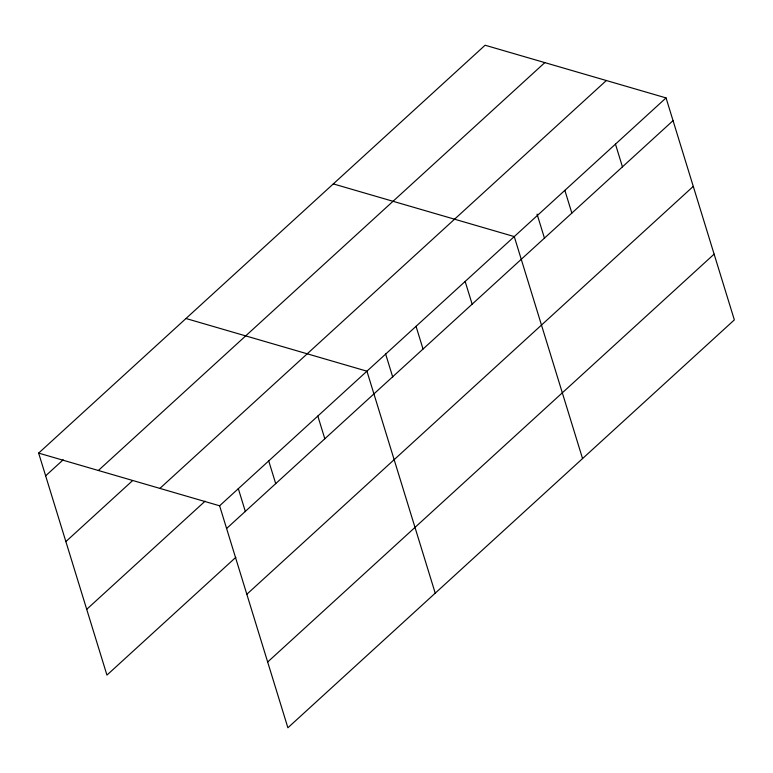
<?xml version="1.0" encoding="UTF-8"?>
<svg xmlns="http://www.w3.org/2000/svg" width="773" height="773" viewBox="0 0 773 773"><rect width="100%" height="100%" fill="white"/><g stroke="black" fill="none" stroke-linecap="round" stroke-linejoin="round"><path stroke-width="1.16" d="M38.65 453.104L485.106 45.23L666.055 97.91L734.35 319.896L287.894 727.77L219.609 505.784L38.65 453.104L106.945 675.09L235.852 557.314M45.636 475.82L63.183 459.8M98.364 470.486L544.82 62.613M65.869 541.583L132.521 480.69M159.895 488.401L606.341 80.527M86.711 609.327L205.106 501.175M219.609 505.784L666.055 97.91M226.595 528.5L673.051 120.636M246.829 594.263L693.275 186.39M267.671 662.007L714.117 254.143M333.308 183.906L514.267 236.586L582.552 458.573M185.974 318.505L366.933 371.185L435.228 593.171M615.463 144.136L622.449 166.862M564.86 190.361L571.856 213.087M537.071 214.15L544.521 238.374M465.153 281.459L472.148 304.175M416.048 326.322L423.034 349.038M385.63 353.976L392.723 377.05M317.829 416.048L324.815 438.774M268.714 460.921L275.71 483.637M238.297 488.575L245.399 511.649"/></g></svg>
